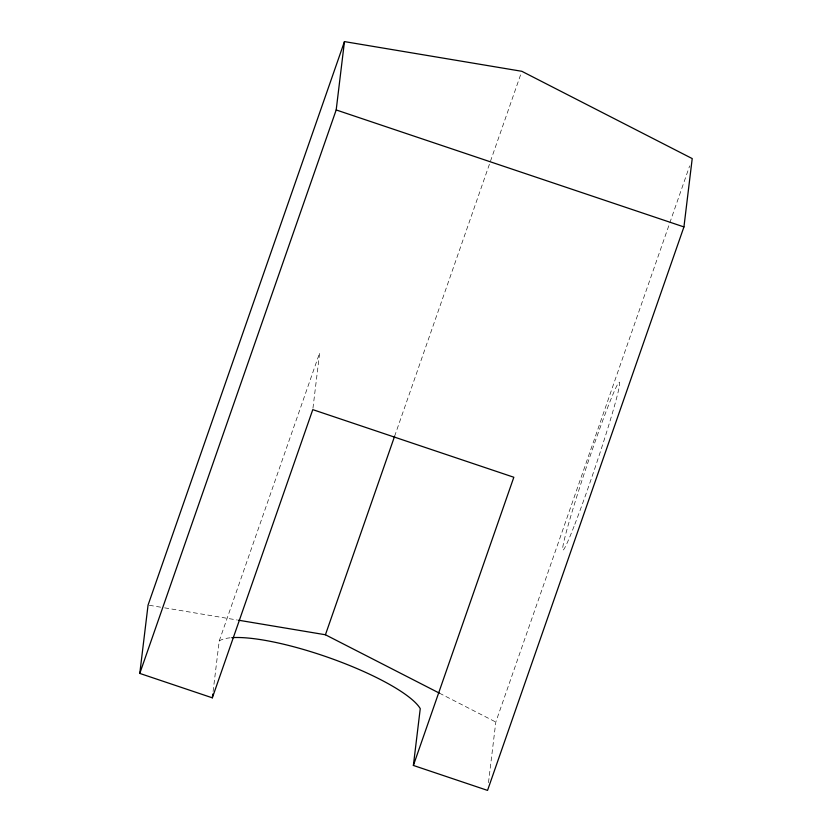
<?xml version="1.0" encoding="UTF-8"?>
<svg xmlns="http://www.w3.org/2000/svg" width="832" height="832" viewBox="0 0 832 832"><rect width="100%" height="100%" fill="white"/><g stroke="black" fill="none" stroke-linecap="round" stroke-linejoin="round"><path stroke-width="0.62" stroke-dasharray="4.16 3.12" d="M213.096 691.517L219.211 641.014L319.665 352.82L312.936 408.366M488.478 782.662L495.81 722.051L689.645 165.922M394.586 436.322L521.394 72.519M149.334 605.29L163.374 607.641M164.653 607.849L237.38 620.027M439.4 693.15L495.81 722.051M219.211 641.014A108.524 24.242 19.2 0 1 230.547 637.77M574.829 524.306A88.639 4.212 -71.4 0 0 619.59 384.53A88.639 4.212 -71.4 0 0 579.041 489.507A88.639 4.212 -71.4 0 0 574.829 524.306"/><path stroke-width="1.25" d="M413.379 765.45L513.833 477.256L312.78 409.635L212.337 697.83L139.786 673.421L148.065 605.072L344.458 41.6L521.82 71.292L692.214 158.579L683.935 226.928L487.542 790.4L413.379 765.45L420.254 708.635A108.524 24.242 19.2 0 0 338.312 661.086A108.524 24.242 19.2 0 0 231.764 637.676M212.337 697.83L212.794 694.044M139.786 673.421L336.19 109.949L344.458 41.6M238.659 620.235L325.426 634.764L394.586 436.322M336.19 109.949L683.935 226.928M325.426 634.764L439.4 693.15"/></g></svg>
